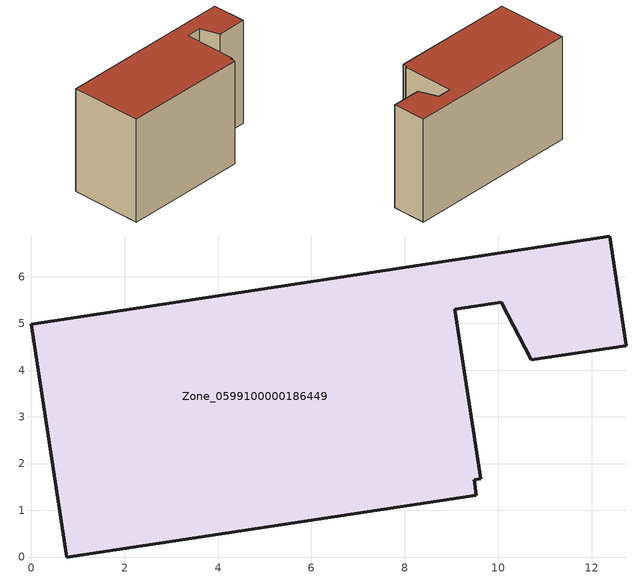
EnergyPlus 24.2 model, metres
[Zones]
Zone_0599100000186449
 floor ground (C_G): 0,4.98 12.38,6.87 12.74,4.52 10.7,4.22 10.06,5.45 9.07,5.3 9.62,1.67 9.49,1.65 9.53,1.32 0.76,0 z0
 wall outside (C_F): 12.38,6.87 0,4.98 0.76,0 9.53,1.32 9.49,1.65 9.62,1.67 9.07,5.3 10.06,5.45 10.7,4.22 12.74,4.52 12.38,6.87 z0:7.54
 roof outside (C_R): 9.62,1.67 9.07,5.3 10.06,5.45 10.7,4.22 12.74,4.52 12.38,6.87 0,4.98 0.76,0 9.53,1.32 9.49,1.65 z7.54
[BUILDING]
Pand.0599100000186449: North Axis=0; Terrain=City; Loads Convergence Tolerance Value=0.04; Temperature Convergence Tolerance Value=0.4; Solar Distribution=FullExterior; Maximum Number of Warmup Days=25; Minimum Number of Warmup Days=1
[Site:Location]
Rotterdam.The.Hague.AP_ZH_NLD Design_Conditions: Latitude=51.96; Longitude=4.45; Time Zone=1; Elevation=-4.5
[SITE:GROUNDTEMPERATURE:BUILDINGSURFACE]
18, 18, 18, 18, 18, 18, 18, 18, 18, 18, 18, 18
[MATERIAL] Thermal Absorptance=0.9; Solar Absorptance=0.7; Visible Absorptance=0.7
Name | Roughness | Thickness | Conductivity | Density | Specific Heat
G.TI.1975-1991 | MediumSmooth | 0.15 | 0.288461 | 540 | 1210
F.TI.1975-1991 | Rough | 0.3 | 0.230769 | 1920 | 840
R.TI.1975-1991 | MediumRough | 0.2 | 0.153846 | 1500 | 1000
[CONSTRUCTION]
C_G: G.TI.1975-1991
C_F: F.TI.1975-1991
C_R: R.TI.1975-1991
[ZONE]
Zone_0599100000186449: Type=1; Multiplier=1; Ceiling Height=Autocalculate; Volume=Autocalculate; Floor Area=autocalculate; Part of Total Floor Area=Yes
[ZONEINFILTRATION:DESIGNFLOWRATE]
Infil_Zone_0599100000186449: Zone or ZoneList or Space or SpaceList=Zone_0599100000186449; Schedule=AlwaysOn; Design Flow Rate Calculation Method=Flow/Area; Flow Rate per Floor Area=0.003; Constant Term Coefficient=1; Temperature Term Coefficient=0; Velocity Term Coefficient=0; Velocity Squared Term Coefficient=0
[HVACTEMPLATE:ZONE:IDEALLOADSAIRSYSTEM]
Zone_0599100000186449: Maximum Heating Supply Air Temperature=50; Minimum Cooling Supply Air Temperature=13; Maximum Heating Supply Air Humidity Ratio=0.0156; Minimum Cooling Supply Air Humidity Ratio=0.0077; Heating Limit=NoLimit; Cooling Limit=NoLimit; Dehumidification Control Type=ConstantSensibleHeatRatio; Cooling Sensible Heat Ratio=0.7; Dehumidification Setpoint=60; Humidification Control Type=None; Humidification Setpoint=30; Outdoor Air Method=None; Outdoor Air Flow Rate per Person=0.00944; Outdoor Air Flow Rate per Zone Floor Area=0; Outdoor Air Flow Rate per Zone=0; Demand Controlled Ventilation Type=None; Outdoor Air Economizer Type=NoEconomizer; Heat Recovery Type=None; Sensible Heat Recovery Effectiveness=0.7; Latent Heat Recovery Effectiveness=0.65
[ZONECONTROL:THERMOSTAT]
ThermostatControl_Zone_0599100000186449: Zone or ZoneList=Zone_0599100000186449; Control Type Schedule=DualSetpointControlType; Control 1=Thermostat_Zone_0599100000186449; Temperature Difference Between Cutout And Setpoint=0
[THERMOSTATSETPOINT:DUALSETPOINT]
Thermostat_Zone_0599100000186449: Heating Setpoint Temperature Schedule=HeatingSetpoint_Zone_0599100000186449; Cooling Setpoint Temperature Schedule=CoolingSetpoint_Zone_0599100000186449
[SCHEDULE:COMPACT]
HeatingSetpoint_Zone_0599100000186449: Through: 12/31, For: AllDays, Until: 24:00, 21
CoolingSetpoint_Zone_0599100000186449: Through: 12/31, For: AllDays, Until: 24:00, 24
DualSetpointControlType: Through: 12/31, For: AllDays, Until: 24:00, 4
AlwaysOn: Through: 12/31, For: AllDays, Until: 24:00, 1
